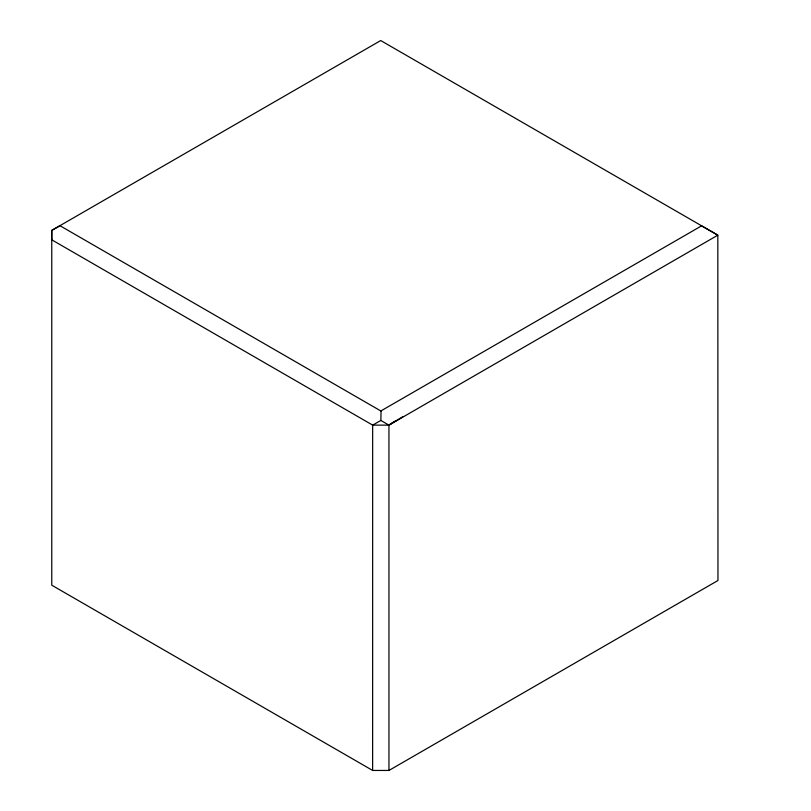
<?xml version="1.0" encoding="UTF-8"?>
<svg xmlns="http://www.w3.org/2000/svg" width="811" height="811" viewBox="0 0 811 811"><rect width="100%" height="100%" fill="white"/><g stroke="black" fill="none" stroke-linecap="round" stroke-linejoin="round"><path stroke-width="1.22" d="M372.634 770.45L372.665 425.126L51.762 239.813L51.762 230.395L380.714 40.55L717.826 235.17L717.968 580.494L388.956 770.45L372.634 770.45L51.772 585.207L51.762 230.395L59.994 225.722L381.058 411.096L380.856 420.453L372.665 425.126L388.56 425.146L396.123 420.554M403.016 416.601L388.945 425.146L388.956 770.45M380.856 410.974L701.586 225.843L717.826 235.17L388.945 425.146L380.856 420.453"/></g></svg>
